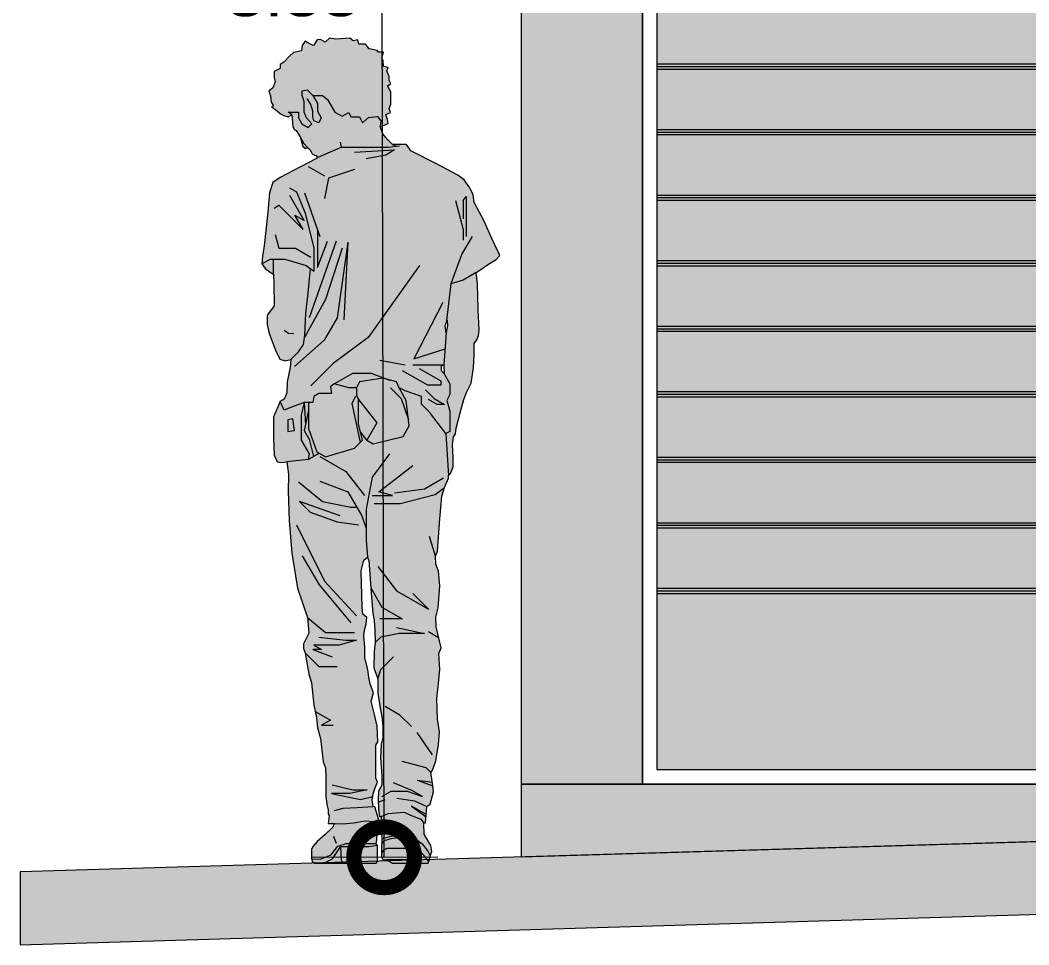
# Model space of a CAD drawing. Header units: millimetres. Extents: x 1555 to 3397, y 790 to 1592.
# Drawn here: x 1755.84 to 1757.919, y 798.241 to 800.146 of the extents above; entities that cross this region are included whole.
import ezdxf

# ---------------------------------------------------------------- set-up
doc = ezdxf.new("R2010")
doc.units = ezdxf.units.MM
doc.layers.get('0').update_dxf_attribs({"lineweight": 5})
doc.layers.get('Defpoints').update_dxf_attribs({"lineweight": 5})
for name, color, linetype, lineweight in [('____', 7, 'Continuous', 9), ('COTAS', 7, 'Continuous', 9), ('marcos de ventanas', 7, 'Continuous', 15), ('MURO ELEV', 7, 'Continuous', 20), ('PISO LM02', 250, 'Continuous', 18), ('VEREDA PISO', 251, 'Continuous', 5)]:
    doc.layers.add(name, color=color, linetype=linetype, lineweight=lineweight)
doc.layers.add('COLOR DE PUERTA', color=7, linetype='Continuous', lineweight=20, true_color=0x9d9a92)
doc.layers.add('RELLENO DE MURO CORTE', color=7, linetype='Continuous', lineweight=5, true_color=0x5b605f)
doc.styles.add('STYLE1-50EJES', font='swissel.ttf', dxfattribs={"width": 1.2, "height": 0.085})
doc.dimstyles.new('DIM-1-50ejes', dxfattribs={"dimtxt": 0.085, "dimasz": 0.25, "dimexe": 0.15, "dimexo": 0.18, "dimgap": 0.03, "dimtad": 2, "dimtih": 1, "dimtoh": 1, "dimzin": 0, "dimdsep": 46, "dimtxsty": 'STYLE1-50EJES', "dimblk1": 'DOTSMALL', "dimblk2": 'DOTSMALL', "dimsah": 1, "dimcen": 2.75, "dimclrd": 256, "dimclre": 256, "dimclrt": 256, "dimazin": 0, "dimtfac": 1, "dimtix": 1, "dimtmove": 0, "dimatfit": 3, "dimldrblk": 'DOTSMALL', "dimfxl": 1, "dimfxlon": 1, "dimtolj": 1, "dimtzin": 0, "dimlwd": -1, "dimlwe": -1, "dimarcsym": 0})

# ---------------------------------------------------------------- blocks, each defined once
blk = doc.blocks.new('_DOTSMALL')
at = {"color": 0, "linetype": 'ByBlock', "const_width": 0.5}
blk.add_lwpolyline([(-0.0625, 0, 1), (0.0625, 0, 1)], format="xyb", close=True, dxfattribs=at)
blk = doc.blocks.new('*D587')
at = {"layer": 'COTAS', "transparency": 16777216}
for p, q in [((1756.692, 801.9718), (1756.4312, 801.9712)), ((1756.5898, 798.4215), (1756.5812, 801.9715)), ((1756.7005, 798.4218), (1756.4398, 798.4212))]:
    blk.add_line(p, q, dxfattribs=at)
at = {"layer": 'Defpoints', "color": 0, "transparency": 16777216}
for p in [(1756.5812, 801.9715), (1756.872, 801.9722), (1756.8805, 798.4222)]:
    blk.add_point(p, dxfattribs=at)
at = {"layer": 'COTAS', "transparency": 16777216, "xscale": 0.25, "yscale": 0.25, "zscale": 0.25}
for p, rotation in [((1756.5812, 801.9715), 90.13810470480516), ((1756.5898, 798.4215), 270.1381047048051)]:
    blk.add_blockref('_DOTSMALL', p, dxfattribs=dict(at, rotation=rotation))
at = {"layer": 'COTAS', "transparency": 16777216, "insert": (1756.4022, 800.1961), "char_height": 0.085, "attachment_point": 5, "style": 'STYLE1-50EJES'}
blk.add_mtext('\\A1;3.55', dxfattribs=at)
blk = doc.blocks.new('jovenanaranjado')
at = {"true_color": 0x2d3339}
blk.add_hatch(color=250, dxfattribs=at).paths.add_polyline_path([(0.1496, 1.6013), (0.1568, 1.6057), (0.1532, 1.6122), (0.1532, 1.6208), (0.1482, 1.6323), (0.151, 1.6388), (0.1417, 1.641), (0.141, 1.6533), (0.1381, 1.659), (0.1417, 1.6706), (0.1309, 1.6706), (0.128, 1.6742), (0.1121, 1.6778), (0.1042, 1.6871), (0.0905, 1.6871), (0.0883, 1.6958), (0.0789, 1.6943), (0.0717, 1.6994), (0.0429, 1.6972), (0.0299, 1.6994), (0.0213, 1.6915), (0.0112, 1.6965), (0.0047, 1.6958), (-0.0032, 1.6843), (-0.009, 1.6871), (-0.0198, 1.6936), (-0.0263, 1.6843), (-0.0278, 1.6734), (-0.0443, 1.6698), (-0.0523, 1.6626), (-0.0638, 1.6504), (-0.0717, 1.6453), (-0.0717, 1.6367), (-0.084, 1.6309), (-0.084, 1.6186), (-0.0818, 1.6093), (-0.0869, 1.597), (-0.0948, 1.5905), (-0.0912, 1.5804), (-0.0905, 1.5675), (-0.0854, 1.5602), (-0.0898, 1.5581), (-0.0811, 1.5523), (-0.071, 1.5437), (-0.0638, 1.5401), (-0.0552, 1.5372), (-0.0479, 1.5415), (-0.0552, 1.5472), (-0.0341, 1.5472), (-0.0341, 1.5352), (-0.0272, 1.5232), (-0.0141, 1.5157), (-0.0061, 1.5232), (-0.0174, 1.5352), (-0.0221, 1.5472), (-0.0221, 1.5692), (-0.0261, 1.5812), (-0.0261, 1.5912), (-0.0161, 1.5932), (-0.0041, 1.5812), (0.0159, 1.5812), (0.0259, 1.5732), (0.0409, 1.5472), (0.0559, 1.5385), (0.0699, 1.5466), (0.0739, 1.5372), (0.0919, 1.5372), (0.0979, 1.5252), (0.1107, 1.536), (0.1287, 1.538), (0.1359, 1.5292), (0.1345, 1.5184), (0.1417, 1.5199), (0.151, 1.5235), (0.1496, 1.5321), (0.146, 1.5422), (0.1561, 1.5465), (0.1532, 1.5545), (0.1568, 1.5638), (0.1568, 1.579), (0.1568, 1.5891)])
at = {"true_color": 0xec9c5f}
h = blk.add_hatch(color=33, dxfattribs=at)
h.paths.add_polyline_path([(0.1345, 1.5184), (0.1359, 1.5292), (0.1287, 1.538), (0.1107, 1.536), (0.0979, 1.5252), (0.0919, 1.5372), (0.0739, 1.5372), (0.0699, 1.5466), (0.0559, 1.5385), (0.0409, 1.5472), (0.0259, 1.5732), (0.0159, 1.5812), (-0.0041, 1.5812), (-0.0161, 1.5932), (-0.0261, 1.5912), (-0.0261, 1.5812), (-0.0221, 1.5692), (-0.0221, 1.5472), (-0.0174, 1.5352), (-0.0061, 1.5232), (-0.0141, 1.5157), (-0.0272, 1.5232), (-0.0341, 1.5352), (-0.0341, 1.5472), (-0.0552, 1.5472), (-0.0479, 1.5415), (-0.0472, 1.5343), (-0.0458, 1.517), (-0.0429, 1.5119), (-0.0386, 1.5091), (-0.0306, 1.4961), (-0.0228, 1.4825), (-0.0155, 1.4744), (-0.0105, 1.4701), (-0.0076, 1.4651), (-0.0054, 1.4615), (-0.0011, 1.4586), (0.0025, 1.4579), (0.0054, 1.4535), (0.0539, 1.4752), (0.0879, 1.4752), (0.1519, 1.4752), (0.1677, 1.4768), (0.1597, 1.4802), (0.1496, 1.491), (0.1402, 1.5026)])
h.paths.add_polyline_path([(-0.0228, 1.4825), (-0.0306, 1.4961), (-0.0278, 1.4853), (-0.0249, 1.4766), (-0.0191, 1.4723), (-0.0155, 1.4744)], flags=17)
h = blk.add_hatch(color=30)
h.paths.add_polyline_path([(-0.0851, 1.2441), (-0.0923, 1.2441), (-0.1092, 1.2344), (-0.1027, 1.225), (-0.0923, 1.2178), (-0.0851, 1.2131)], flags=17)
h.paths.add_polyline_path([(0.3767, 1.261), (0.3637, 1.2884), (0.3486, 1.3223), (0.3284, 1.3612), (0.3263, 1.3771), (0.319, 1.3915), (0.3075, 1.4074), (0.2945, 1.4175), (0.2505, 1.4406), (0.1979, 1.4672), (0.1887, 1.4802), (0.1597, 1.4802), (0.1677, 1.4768), (0.1519, 1.4752), (0.0879, 1.4752), (0.0539, 1.4752), (0.0054, 1.4535), (0.0055, 1.4527), (0.0036, 1.4517), (-0.0296, 1.4344), (-0.0717, 1.4128), (-0.0865, 1.402), (-0.0934, 1.3811), (-0.0973, 1.3411), (-0.1045, 1.2718), (-0.1078, 1.2502), (-0.1092, 1.2344), (-0.0923, 1.2441), (-0.0621, 1.2441), (-0.0181, 1.2312), (-0.0091, 1.2245), (-0.0141, 1.1752), (-0.0184, 1.132), (-0.0205, 1.088), (-0.0234, 1.0685), (-0.0335, 1.0534), (-0.0494, 1.0375), (-0.0512, 1.0213), (-0.057, 0.9917), (-0.058, 0.9687), (-0.0634, 0.9557), (-0.0714, 0.951), (-0.0637, 0.9332), (-0.0481, 0.9392), (-0.0221, 0.9492), (-0.0041, 0.9492), (-0.0021, 0.9612), (0.0079, 0.9672), (0.0339, 0.9672), (0.0319, 0.9812), (0.0399, 0.9872), (0.0779, 1.0091), (0.1159, 1.0091), (0.1539, 0.9952), (0.1679, 0.9912), (0.1739, 0.9792), (0.1859, 0.9732), (0.2199, 0.9612), (0.2199, 0.9452), (0.2359, 0.9292), (0.2699, 0.8852), (0.2779, 0.8892), (0.2779, 0.9312), (0.2719, 0.9532), (0.2784, 0.9652), (0.2784, 0.9872), (0.2664, 1.008), (0.2606, 1.0144), (0.2606, 1.0245), (0.2657, 1.0267), (0.2707, 1.0923), (0.2686, 1.1067), (0.2707, 1.1125), (0.2799, 1.1932), (0.3059, 1.2009), (0.3327, 1.217), (0.34, 1.2214), (0.3601, 1.2351), (0.3738, 1.2437), (0.381, 1.2517)])
h = blk.add_hatch(color=33, dxfattribs=at)
h.paths.add_polyline_path([(-0.0141, 1.1752), (-0.0091, 1.2245), (-0.0181, 1.2312), (-0.0621, 1.2441), (-0.0851, 1.2441), (-0.0851, 1.2131), (-0.0844, 1.1925), (-0.084, 1.1478), (-0.0912, 1.1377), (-0.0984, 1.1287), (-0.0984, 1.1096), (-0.0941, 1.0912), (-0.0811, 1.0566), (-0.0725, 1.0379), (-0.0616, 1.0346), (-0.0494, 1.0375), (-0.0335, 1.0534), (-0.0234, 1.0685), (-0.0205, 1.088), (-0.0184, 1.132)])
h.paths.add_polyline_path([(0.3385, 1.0981), (0.3363, 1.1406), (0.3349, 1.1933), (0.3327, 1.217), (0.3059, 1.2009), (0.2799, 1.1932), (0.2707, 1.1125), (0.2729, 1.1183), (0.2736, 1.1075), (0.2707, 1.0923), (0.2657, 1.0267), (0.2664, 1.008), (0.2784, 0.9872), (0.2784, 0.9652), (0.2719, 0.9532), (0.2779, 0.9312), (0.2779, 0.8892), (0.2699, 0.8852), (0.2739, 0.8192), (0.2751, 0.7989), (0.2794, 0.8025), (0.2852, 0.8162), (0.2852, 0.8356), (0.2837, 0.8623), (0.2859, 0.8782), (0.2895, 0.8847), (0.2909, 0.8962), (0.2996, 0.9279), (0.3068, 0.9553), (0.3126, 0.9697), (0.3219, 0.9885), (0.327, 1.0202), (0.3284, 1.0483), (0.3284, 1.0707), (0.3335, 1.0779), (0.3371, 1.0873)])
at = {"true_color": 0x6f674d}
h = blk.add_hatch(color=37, dxfattribs=at)
h.paths.add_polyline_path([(-0.0221, 0.9492), (-0.0481, 0.9392), (-0.0637, 0.9332), (-0.0714, 0.951), (-0.0757, 0.9413), (-0.0854, 0.9196), (-0.0854, 0.8742), (-0.084, 0.8403), (-0.0775, 0.827), (-0.0685, 0.8255), (-0.058, 0.827), (-0.0141, 0.8312), (-0.0119, 0.8432), (-0.0281, 0.8712), (-0.0281, 0.9232)])
h.paths.add_polyline_path([(-0.0455, 0.9152), (-0.0421, 0.8912), (-0.0561, 0.8892), (-0.0561, 0.9132)], flags=16)
h.paths.add_polyline_path([(0.0899, 0.9552), (0.0935, 0.9506), (0.0865, 0.9627), (0.0865, 0.9805), (0.0859, 0.9792), (0.0699, 0.9792), (0.0399, 0.9872), (0.0319, 0.9812), (0.0339, 0.9672), (0.0079, 0.9672), (-0.0021, 0.9612), (-0.0041, 0.9492), (-0.0131, 0.9492), (-0.0131, 0.8952), (0.0039, 0.8472), (0.0219, 0.8368), (0.0819, 0.8552), (0.0979, 0.8712), (0.0899, 0.9052)])
h.paths.add_polyline_path([(0.1399, 0.9992), (0.1539, 0.9952), (0.1159, 1.0091), (0.0779, 1.0091), (0.0399, 0.9872), (0.0699, 0.9792), (0.0859, 0.9792), (0.0919, 0.9912)])
h.paths.add_polyline_path([(0.1739, 0.9792), (0.1679, 0.9912), (0.1399, 0.9992), (0.0919, 0.9912), (0.0865, 0.9805), (0.0865, 0.9627), (0.0935, 0.9506), (0.1279, 0.9072), (0.1071, 0.8712), (0.1199, 0.8638), (0.1819, 0.8792), (0.1946, 0.9012), (0.1879, 0.9532)])
h.paths.add_polyline_path([(0.0899, 0.9552), (0.0899, 0.9052), (0.0939, 0.8882), (0.1071, 0.8712), (0.1279, 0.9072)], flags=17)
h.paths.add_polyline_path([(-0.0131, 0.9332), (-0.0221, 0.8912), (-0.0117, 0.8732), (-0.0027, 0.8378), (0.0088, 0.8444), (0.0039, 0.8472), (-0.0131, 0.8952)])
h.paths.add_polyline_path([(-0.0221, 0.9492), (-0.0281, 0.9232), (-0.0281, 0.8712), (-0.0119, 0.8432), (-0.0141, 0.8312), (-0.0027, 0.8378), (-0.0117, 0.8732), (-0.0221, 0.8912), (-0.0195, 0.9032)])
h.paths.add_polyline_path([(-0.0131, 0.9492), (-0.0221, 0.9492), (-0.0195, 0.9032), (-0.0131, 0.9332)], flags=17)
h.paths.add_polyline_path([(-0.0455, 0.9152), (-0.0561, 0.9132), (-0.0561, 0.8892), (-0.0421, 0.8912)], flags=16)
at = {"true_color": 0x032049}
h = blk.add_hatch(color=158, dxfattribs=at)
h.paths.add_polyline_path([(0.2423, 0.1666), (0.2109, 0.1712), (0.2433, 0.1593)], flags=17)
h.paths.add_polyline_path([(0.2293, 0.0999), (0.1988, 0.1174), (0.229, 0.0952)], flags=17)
h.paths.add_polyline_path([(0.1283, 0.2823), (0.1229, 0.3064), (0.1161, 0.3335), (0.1211, 0.3508), (0.1136, 0.3695), (0.1114, 0.3825), (0.1092, 0.3987), (0.1031, 0.4229), (0.1031, 0.4452), (0.1011, 0.468), (0.1024, 0.4798), (0.1056, 0.4924), (0.1071, 0.5058), (0.0991, 0.513), (0.0973, 0.5271), (0.0955, 0.602), (0.1009, 0.6244), (0.1081, 0.6305), (0.1114, 0.6237), (0.1164, 0.5472), (0.1193, 0.5148), (0.1222, 0.5), (0.1237, 0.4798), (0.1244, 0.4542), (0.1222, 0.4362), (0.1215, 0.4023), (0.1294, 0.3796), (0.1294, 0.35), (0.1345, 0.3194), (0.1381, 0.3021), (0.1399, 0.2823), (0.1399, 0.2588), (0.1363, 0.2448), (0.1352, 0.217), (0.1381, 0.1799), (0.1377, 0.1604), (0.131, 0.1484), (0.1301, 0.1319), (0.1312, 0.1103), (0.133, 0.0959), (0.1365, 0.0959), (0.151, 0.1024), (0.1842, 0.1053), (0.1972, 0.0988), (0.2181, 0.0908), (0.2246, 0.0822), (0.2282, 0.0829), (0.229, 0.0952), (0.1988, 0.1174), (0.2293, 0.0999), (0.2304, 0.1168), (0.2376, 0.1218), (0.2441, 0.1471), (0.2433, 0.1593), (0.2109, 0.1712), (0.2423, 0.1666), (0.2412, 0.1738), (0.239, 0.1867), (0.2419, 0.1903), (0.2441, 0.1968), (0.2491, 0.2105), (0.2549, 0.2444), (0.257, 0.2704), (0.2527, 0.2963), (0.2513, 0.3389), (0.2549, 0.3699), (0.2578, 0.3987), (0.2556, 0.4319), (0.2599, 0.4434), (0.2498, 0.4867), (0.2491, 0.5069), (0.2542, 0.5256), (0.2578, 0.571), (0.2549, 0.6013), (0.2491, 0.6157), (0.2484, 0.6323), (0.2527, 0.6424), (0.2578, 0.7095), (0.2614, 0.7563), (0.2671, 0.7736), (0.2751, 0.7931), (0.2751, 0.7989), (0.2739, 0.8192), (0.2699, 0.8852), (0.2359, 0.9292), (0.2199, 0.9452), (0.2199, 0.9612), (0.1859, 0.9732), (0.1739, 0.9792), (0.1879, 0.9532), (0.1946, 0.9012), (0.1819, 0.8792), (0.1199, 0.8638), (0.1071, 0.8712), (0.0939, 0.8882), (0.0979, 0.8712), (0.0819, 0.8552), (0.0219, 0.8368), (0.0088, 0.8444), (-0.0141, 0.8312), (-0.058, 0.827), (-0.0541, 0.8003), (-0.0548, 0.7664), (-0.0534, 0.7059), (-0.0479, 0.6384), (-0.0357, 0.5663), (-0.0155, 0.5058), (-0.0123, 0.4737), (-0.0238, 0.4521), (-0.0234, 0.4423), (-0.0198, 0.4333), (-0.0187, 0.4243), (-0.0126, 0.3897), (-0.0072, 0.3717), (-0.0022, 0.3252), (0.0036, 0.3003), (0.0054, 0.279), (0.0115, 0.2567), (0.0169, 0.2087), (0.022, 0.1965), (0.0227, 0.1766), (0.0227, 0.1377), (0.0245, 0.1208), (0.0272, 0.1098), (0.0272, 0.1018), (0.0297, 0.0978), (0.0272, 0.0817), (0.0404, 0.0818), (0.0573, 0.0808), (0.0797, 0.0829), (0.1035, 0.0872), (0.1294, 0.0851), (0.1312, 0.0912), (0.1233, 0.1157), (0.1204, 0.1164), (0.1179, 0.1301), (0.1211, 0.1446), (0.1251, 0.1575), (0.1291, 0.1669), (0.1258, 0.1752), (0.1258, 0.195), (0.1258, 0.243), (0.1294, 0.2498)])
at = {"true_color": 0x6f674d}
h = blk.add_hatch(color=37, dxfattribs=at)
h.paths.add_polyline_path([(0.1287, 0.036), (0.1114, 0.0339), (0.0638, 0.0339), (0.053, 0.0339), (0.0544, 0.0065), (0.0573, 0), (0.1262, 0), (0.1287, 0.0036)], flags=17)
h.paths.add_polyline_path([(0.1283, 0.0634), (0.1276, 0.0826), (0.1294, 0.0851), (0.1035, 0.0872), (0.0797, 0.0829), (0.0573, 0.0808), (0.0404, 0.0818), (0.0364, 0.0735), (0.0209, 0.0591), (0.0047, 0.0443), (-0.0043, 0.0342), (-0.0072, 0.0283), (-0.0072, 0.0188), (-0.0072, 0.0103), (-0.0065, 0.0068), (-0.0054, 0.0036), (0, 0), (0.0184, 0), (0.0364, 0.0087), (0.053, 0.0339), (0.0638, 0.0339), (0.1114, 0.0339), (0.1287, 0.036), (0.1262, 0.0397), (0.1276, 0.0487)])
h.paths.add_polyline_path([(0.053, 0.0339), (0.0364, 0.0087), (0.0184, 0), (0.0573, 0), (0.0544, 0.0065)], flags=17)
h.paths.add_polyline_path([(0.1893, 0.0303), (0.1727, 0.0303), (0.1482, 0.0303), (0.141, 0.0252), (0.1373, 0.0209), (0.1373, 0.0144), (0.1402, 0.0065), (0.1474, 0.0072), (0.1849, 0.0072), (0.208, 0.0079), (0.2015, 0.0195)])
h.paths.add_polyline_path([(0.1968, 0.0498), (0.1778, 0.0533), (0.1573, 0.0508), (0.1433, 0.0468), (0.1377, 0.0389), (0.1373, 0.0274), (0.1373, 0.0209), (0.141, 0.0252), (0.1482, 0.0303), (0.1727, 0.0303), (0.1893, 0.0303), (0.2015, 0.0195), (0.208, 0.0079), (0.2094, 0.0231), (0.2113, 0.0328), (0.2127, 0.0373), (0.2098, 0.0423)])
h.paths.add_polyline_path([(0.2246, 0.0822), (0.2181, 0.0908), (0.1972, 0.0988), (0.1842, 0.1053), (0.151, 0.1024), (0.1365, 0.0959), (0.1366, 0.0945), (0.1366, 0.0844), (0.1366, 0.0699), (0.1381, 0.0505), (0.1547, 0.0548), (0.1727, 0.0577), (0.1921, 0.0562), (0.2094, 0.049), (0.221, 0.0397), (0.2325, 0.0245), (0.2376, 0.0151), (0.241, 0.0238), (0.239, 0.036), (0.2347, 0.0433), (0.2253, 0.0598)])
h.paths.add_polyline_path([(0.2239, 0.0173), (0.2159, 0.026), (0.212, 0.0351), (0.2113, 0.0328), (0.2094, 0.0231), (0.208, 0.0079), (0.1849, 0.0072), (0.1474, 0.0072), (0.1597, 0), (0.2332, 0), (0.2347, 0.0036)])
h.paths.add_polyline_path([(0.221, 0.0397), (0.2094, 0.049), (0.1921, 0.0562), (0.1727, 0.0577), (0.1547, 0.0548), (0.1381, 0.0505), (0.1377, 0.0389), (0.1433, 0.0468), (0.1573, 0.0508), (0.1778, 0.0533), (0.1968, 0.0498), (0.2098, 0.0423), (0.2127, 0.0373), (0.212, 0.0351), (0.2159, 0.026), (0.2239, 0.0173), (0.2347, 0.0036), (0.2361, 0.0072), (0.2376, 0.0151), (0.2325, 0.0245)])
at = {"layer": '____', "color": 7, "linetype": 'Continuous'}
for p, q in [((-0.0263, 1.6843), (-0.0278, 1.6734)), ((-0.0198, 1.6936), (-0.0263, 1.6843)), ((-0.009, 1.6871), (-0.0198, 1.6936)), ((-0.0032, 1.6843), (-0.009, 1.6871)), ((0.0047, 1.6958), (-0.0032, 1.6843)), ((0.0112, 1.6965), (0.0047, 1.6958)), ((0.0213, 1.6915), (0.0112, 1.6965)), ((0.0299, 1.6994), (0.0213, 1.6915)), ((0.0429, 1.6972), (0.0299, 1.6994)), ((0.0717, 1.6994), (0.0429, 1.6972)), ((0.0789, 1.6943), (0.0717, 1.6994)), ((0.0883, 1.6958), (0.0789, 1.6943)), ((0.0905, 1.6871), (0.0883, 1.6958)), ((0.1042, 1.6871), (0.0905, 1.6871)), ((0.1121, 1.6778), (0.1042, 1.6871)), ((-0.0443, 1.6698), (-0.0523, 1.6626)), ((-0.0278, 1.6734), (-0.0443, 1.6698)), ((0.128, 1.6742), (0.1121, 1.6778)), ((0.1309, 1.6706), (0.128, 1.6742)), ((0.1417, 1.6706), (0.1309, 1.6706)), ((0.1381, 1.659), (0.1417, 1.6706)), ((-0.0638, 1.6504), (-0.0717, 1.6453)), ((-0.0717, 1.6453), (-0.0717, 1.6367)), ((-0.0523, 1.6626), (-0.0638, 1.6504)), ((0.141, 1.6533), (0.1381, 1.659)), ((0.1417, 1.641), (0.141, 1.6533)), ((-0.0717, 1.6367), (-0.084, 1.6309)), ((-0.084, 1.6309), (-0.084, 1.6186)), ((0.151, 1.6388), (0.1417, 1.641)), ((0.1482, 1.6323), (0.151, 1.6388)), ((0.1532, 1.6208), (0.1482, 1.6323)), ((-0.0818, 1.6093), (-0.0869, 1.597)), ((-0.084, 1.6186), (-0.0818, 1.6093)), ((0.1496, 1.6013), (0.1568, 1.6057)), ((0.1568, 1.5891), (0.1496, 1.6013)), ((0.1532, 1.6122), (0.1532, 1.6208)), ((0.1568, 1.6057), (0.1532, 1.6122)), ((-0.0869, 1.597), (-0.0948, 1.5905)), ((-0.0948, 1.5905), (-0.0912, 1.5804)), ((-0.0912, 1.5804), (-0.0905, 1.5675)), ((-0.0261, 1.5912), (-0.0161, 1.5932)), ((-0.0261, 1.5812), (-0.0261, 1.5912)), ((-0.0221, 1.5692), (-0.0261, 1.5812)), ((-0.0161, 1.5932), (-0.0041, 1.5812)), ((-0.0041, 1.5812), (0.0051, 1.5652)), ((-0.0041, 1.5812), (0.0159, 1.5812)), ((0.0159, 1.5812), (0.0259, 1.5732)), ((0.1568, 1.579), (0.1568, 1.5891)), ((-0.0905, 1.5675), (-0.0854, 1.5602)), ((-0.0854, 1.5602), (-0.0898, 1.5581)), ((-0.0221, 1.5472), (-0.0221, 1.5692)), ((-0.0081, 1.5632), (-0.0161, 1.5752)), ((-0.0041, 1.5492), (-0.0081, 1.5632)), ((0.0051, 1.5652), (0.0051, 1.5492)), ((0.0259, 1.5732), (0.0409, 1.5472)), ((0.1532, 1.5545), (0.1568, 1.5638)), ((0.1568, 1.5638), (0.1568, 1.579)), ((-0.0898, 1.5581), (-0.0811, 1.5523)), ((-0.0811, 1.5523), (-0.071, 1.5437)), ((-0.071, 1.5437), (-0.0638, 1.5401)), ((-0.0638, 1.5401), (-0.0552, 1.5372)), ((-0.0479, 1.5415), (-0.0552, 1.5472)), ((-0.0552, 1.5472), (-0.0341, 1.5472)), ((-0.0552, 1.5372), (-0.0479, 1.5415)), ((-0.0479, 1.5415), (-0.0472, 1.5343)), ((-0.0341, 1.5472), (-0.0341, 1.5352)), ((-0.0174, 1.5352), (-0.0221, 1.5472)), ((-0.0041, 1.5372), (-0.0041, 1.5492)), ((0.0051, 1.5492), (0.0132, 1.5352)), ((0.0409, 1.5472), (0.0559, 1.5385)), ((0.0559, 1.5385), (0.0699, 1.5466)), ((0.0699, 1.5466), (0.0739, 1.5372)), ((0.146, 1.5422), (0.1561, 1.5465)), ((0.1496, 1.5321), (0.146, 1.5422)), ((0.1561, 1.5465), (0.1532, 1.5545)), ((-0.0472, 1.5343), (-0.0458, 1.517)), ((-0.0341, 1.5352), (-0.0272, 1.5232)), ((-0.0272, 1.5232), (-0.0141, 1.5157)), ((-0.0061, 1.5232), (-0.0174, 1.5352)), ((-0.0141, 1.5157), (-0.0061, 1.5232)), ((-0.0021, 1.5292), (-0.0041, 1.5372)), ((0.0079, 1.5252), (-0.0021, 1.5292)), ((0.0132, 1.5352), (0.0079, 1.5252)), ((0.0739, 1.5372), (0.0919, 1.5372)), ((0.0919, 1.5372), (0.0979, 1.5252)), ((0.0979, 1.5252), (0.1107, 1.536)), ((0.1107, 1.536), (0.1287, 1.538)), ((0.1287, 1.538), (0.1359, 1.5292)), ((0.1359, 1.5292), (0.1345, 1.5184)), ((0.1345, 1.5184), (0.1417, 1.5199)), ((0.1402, 1.5026), (0.1345, 1.5184)), ((0.1417, 1.5199), (0.151, 1.5235)), ((0.151, 1.5235), (0.1496, 1.5321)), ((-0.0458, 1.517), (-0.0429, 1.5119)), ((-0.0429, 1.5119), (-0.0386, 1.5091)), ((-0.0386, 1.5091), (-0.0306, 1.4961)), ((0.1496, 1.491), (0.1402, 1.5026)), ((-0.0306, 1.4961), (-0.0278, 1.4853)), ((-0.0306, 1.4961), (-0.0228, 1.4825)), ((-0.0278, 1.4853), (-0.0249, 1.4766)), ((-0.0249, 1.4766), (-0.0191, 1.4723)), ((-0.0228, 1.4825), (-0.0155, 1.4744)), ((0.0519, 1.4852), (0.0539, 1.4752)), ((0.1597, 1.4802), (0.1496, 1.491)), ((0.1519, 1.4752), (0.1742, 1.4775)), ((0.1887, 1.4802), (0.1597, 1.4802)), ((0.1597, 1.4802), (0.1677, 1.4768)), ((0.1979, 1.4672), (0.1887, 1.4802)), ((-0.0191, 1.4723), (-0.0155, 1.4744)), ((-0.0155, 1.4744), (-0.0105, 1.4701)), ((-0.0105, 1.4701), (-0.0076, 1.4651)), ((-0.0076, 1.4651), (-0.0054, 1.4615)), ((-0.0054, 1.4615), (-0.0011, 1.4586)), ((-0.0011, 1.4586), (0.0025, 1.4579)), ((0.0025, 1.4579), (0.0054, 1.4535)), ((0.0054, 1.4535), (0.0539, 1.4752)), ((0.0539, 1.4752), (0.0879, 1.4752)), ((0.0819, 1.4644), (0.1639, 1.4692)), ((0.0879, 1.4752), (0.1519, 1.4752)), ((0.1459, 1.4588), (0.1059, 1.4512)), ((0.1639, 1.4692), (0.1459, 1.4588)), ((0.2505, 1.4406), (0.1979, 1.4672)), ((0.0036, 1.4517), (-0.0296, 1.4344)), ((-0.0141, 1.4352), (0.0199, 1.4156)), ((0.0055, 1.4527), (0.0036, 1.4517)), ((0.0054, 1.4535), (0.0055, 1.4527)), ((0.2945, 1.4175), (0.2505, 1.4406)), ((-0.0296, 1.4344), (-0.0717, 1.4128)), ((0.0819, 1.4292), (0.0279, 1.4112)), ((0.3075, 1.4074), (0.2945, 1.4175)), ((-0.0865, 1.402), (-0.0934, 1.3811)), ((-0.0717, 1.4128), (-0.0865, 1.402)), ((0.0279, 1.4112), (0.0199, 1.3692)), ((0.319, 1.3915), (0.3075, 1.4074)), ((-0.0934, 1.3811), (-0.0973, 1.3411)), ((-0.0521, 1.3912), (-0.0381, 1.3831)), ((-0.0221, 1.324), (-0.0516, 1.3752)), ((-0.0381, 1.3831), (-0.0201, 1.3392)), ((-0.0213, 1.3812), (0.0099, 1.2912)), ((0.3059, 1.3652), (0.3119, 1.3732)), ((0.3119, 1.3732), (0.3119, 1.3452)), ((0.3263, 1.3771), (0.319, 1.3915)), ((0.3284, 1.3612), (0.3263, 1.3771)), ((-0.0841, 1.3492), (-0.0741, 1.3552)), ((-0.0741, 1.3552), (-0.0241, 1.3052)), ((0.2899, 1.3652), (0.3059, 1.3052)), ((0.3059, 1.3652), (0.3059, 1.3272)), ((0.3486, 1.3223), (0.3284, 1.3612)), ((-0.0973, 1.3411), (-0.1045, 1.2718)), ((-0.0241, 1.3052), (-0.0414, 1.3352)), ((-0.0414, 1.3352), (-0.0221, 1.324)), ((-0.0201, 1.3392), (-0.0021, 1.2672)), ((0.3119, 1.3452), (0.3119, 1.2912)), ((0.3637, 1.2884), (0.3486, 1.3223)), ((-0.0821, 1.2952), (-0.0741, 1.2672)), ((0.0051, 1.3052), (0.0051, 1.2272)), ((0.3239, 1.2912), (0.3031, 1.2552)), ((0.3059, 1.3052), (0.3059, 1.2832)), ((-0.1045, 1.2718), (-0.1078, 1.2502)), ((0.0439, 1.2812), (-0.0121, 1.1232)), ((0.0051, 1.2272), (0.0259, 1.2812)), ((0.0679, 1.2792), (0.0459, 1.1232)), ((0.0679, 1.2792), (0.0599, 1.1192)), ((0.3767, 1.261), (0.3637, 1.2884)), ((-0.1078, 1.2502), (-0.1092, 1.2344)), ((-0.0741, 1.2672), (-0.0401, 1.2672)), ((-0.0401, 1.2672), (-0.0081, 1.2487)), ((-0.0021, 1.2672), (-0.0021, 1.2192)), ((0.0559, 1.2672), (0.0219, 1.1612)), ((0.3031, 1.2552), (0.2799, 1.1932)), ((0.3738, 1.2437), (0.381, 1.2517)), ((0.381, 1.2517), (0.3767, 1.261)), ((-0.1092, 1.2344), (-0.0923, 1.2441)), ((-0.1092, 1.2344), (-0.1027, 1.225)), ((-0.0923, 1.2441), (-0.0621, 1.2441)), ((-0.0851, 1.2131), (-0.0851, 1.2441)), ((-0.0621, 1.2441), (-0.0181, 1.2312)), ((-0.0181, 1.2312), (-0.0021, 1.2192)), ((0.2159, 1.2312), (0.1099, 1.0832)), ((0.34, 1.2214), (0.3601, 1.2351)), ((0.3601, 1.2351), (0.3738, 1.2437)), ((-0.1027, 1.225), (-0.0923, 1.2178)), ((-0.0923, 1.2178), (-0.0851, 1.2131)), ((-0.0851, 1.2131), (-0.0844, 1.1925)), ((-0.0141, 1.1752), (-0.0091, 1.2245)), ((0.3327, 1.217), (0.3059, 1.2009)), ((0.3327, 1.217), (0.34, 1.2214)), ((0.3349, 1.1933), (0.3327, 1.217)), ((-0.0844, 1.1925), (-0.084, 1.1478)), ((0.2799, 1.1932), (0.2707, 1.1125)), ((0.3059, 1.2009), (0.2799, 1.1932)), ((0.3363, 1.1406), (0.3349, 1.1933)), ((-0.0184, 1.132), (-0.0141, 1.1752)), ((-0.084, 1.1478), (-0.0912, 1.1377)), ((0.0219, 1.1612), (-0.0213, 1.0832)), ((0.2639, 1.1552), (0.2039, 1.0392)), ((-0.0912, 1.1377), (-0.0984, 1.1287)), ((-0.0984, 1.1287), (-0.0984, 1.1096)), ((-0.0205, 1.088), (-0.0184, 1.132)), ((0.0459, 1.1232), (0.0193, 1.0772)), ((0.3385, 1.0981), (0.3363, 1.1406)), ((-0.0984, 1.1096), (-0.0941, 1.0912)), ((0.2686, 1.1067), (0.2729, 1.1183)), ((0.2707, 1.0923), (0.2686, 1.1067)), ((0.2736, 1.1075), (0.2707, 1.0923)), ((0.2729, 1.1183), (0.2736, 1.1075)), ((0.2736, 1.1075), (0.2736, 1.1075)), ((-0.0941, 1.0912), (-0.0811, 1.0566)), ((-0.0631, 1.0981), (-0.0544, 1.0916)), ((-0.0544, 1.0916), (-0.0436, 1.0909)), ((-0.0234, 1.0685), (-0.0205, 1.088)), ((0.1099, 1.0832), (0.0379, 1.0292)), ((0.2707, 1.0923), (0.2657, 1.0267)), ((0.3335, 1.0779), (0.3371, 1.0873)), ((0.3371, 1.0873), (0.3385, 1.0981)), ((0.0193, 1.0772), (-0.0421, 1.0232)), ((-0.0335, 1.0534), (-0.0234, 1.0685)), ((0.3284, 1.0707), (0.3335, 1.0779)), ((0.3284, 1.0483), (0.3284, 1.0707)), ((-0.0811, 1.0566), (-0.0725, 1.0379)), ((-0.0494, 1.0375), (-0.0335, 1.0534)), ((0.2039, 1.0392), (0.2682, 1.0595)), ((0.327, 1.0202), (0.3284, 1.0483)), ((-0.0725, 1.0379), (-0.0616, 1.0346)), ((-0.0616, 1.0346), (-0.0494, 1.0375)), ((-0.0512, 1.0213), (-0.057, 0.9917)), ((-0.0494, 1.0375), (-0.0512, 1.0213)), ((0.0379, 1.0292), (-0.0081, 0.9832)), ((0.1859, 1.0256), (0.1339, 1.0352)), ((0.2632, 1.0256), (0.2019, 1.0256)), ((0.2606, 1.0245), (0.2657, 1.0267)), ((0.2606, 1.0144), (0.2606, 1.0245)), ((0.2606, 1.0245), (0.2606, 1.0245)), ((0.2657, 1.0267), (0.2664, 1.008)), ((0.3219, 0.9885), (0.327, 1.0202)), ((0.0399, 0.9872), (0.0779, 1.0091)), ((0.0779, 1.0091), (0.1159, 1.0091)), ((0.1399, 0.9992), (0.0919, 0.9912)), ((0.1159, 1.0091), (0.1539, 0.9952)), ((0.1679, 0.9912), (0.1399, 0.9992)), ((0.1799, 1.0152), (0.2319, 0.9852)), ((0.2599, 0.9932), (0.2159, 1.0186)), ((0.2664, 1.008), (0.2606, 1.0144)), ((0.2664, 1.008), (0.2784, 0.9872)), ((-0.057, 0.9917), (-0.058, 0.9687)), ((0.0399, 0.9872), (0.0319, 0.9812)), ((0.0319, 0.9812), (0.0339, 0.9672)), ((0.0699, 0.9792), (0.0399, 0.9872)), ((0.0859, 0.9792), (0.0699, 0.9792)), ((0.0919, 0.9912), (0.0859, 0.9792)), ((0.0865, 0.9627), (0.0865, 0.9805)), ((0.1559, 0.9792), (0.1779, 0.9572)), ((0.1739, 0.9792), (0.1679, 0.9912)), ((0.1859, 0.9732), (0.1739, 0.9792)), ((0.1879, 0.9532), (0.1739, 0.9792)), ((0.2319, 0.9852), (0.2599, 0.9852)), ((0.2599, 0.9852), (0.2599, 0.9932)), ((0.2784, 0.9872), (0.2784, 0.9652)), ((0.3126, 0.9697), (0.3219, 0.9885)), ((-0.058, 0.9687), (-0.0634, 0.9557)), ((-0.0021, 0.9612), (-0.0041, 0.9492)), ((0.0079, 0.9672), (-0.0021, 0.9612)), ((0.0339, 0.9672), (0.0079, 0.9672)), ((0.0839, 0.9612), (0.0758, 0.9472)), ((0.0935, 0.9506), (0.0865, 0.9627)), ((0.1779, 0.9572), (0.1931, 0.9132)), ((0.2199, 0.9612), (0.1859, 0.9732)), ((0.2199, 0.9452), (0.2199, 0.9612)), ((0.2279, 0.9752), (0.2459, 0.9572)), ((0.2459, 0.9572), (0.2671, 0.9449)), ((0.2784, 0.9652), (0.2719, 0.9532)), ((0.3068, 0.9553), (0.3126, 0.9697)), ((-0.0757, 0.9413), (-0.0854, 0.9196)), ((-0.0714, 0.951), (-0.0757, 0.9413)), ((-0.0634, 0.9557), (-0.0714, 0.951)), ((-0.0637, 0.9332), (-0.0714, 0.951)), ((-0.0481, 0.9392), (-0.0637, 0.9332)), ((-0.0221, 0.9492), (-0.0481, 0.9392)), ((-0.0221, 0.9492), (-0.0281, 0.9232)), ((-0.0041, 0.9492), (-0.0221, 0.9492)), ((-0.0221, 0.9492), (-0.0195, 0.9032)), ((-0.0131, 0.9492), (-0.0131, 0.8952)), ((0.0758, 0.9472), (0.0899, 0.8832)), ((0.0899, 0.9052), (0.0899, 0.9552)), ((0.0899, 0.9552), (0.1279, 0.9072)), ((0.1946, 0.9012), (0.1879, 0.9532)), ((0.2359, 0.9292), (0.2199, 0.9452)), ((0.2519, 0.9449), (0.2341, 0.9552)), ((0.2671, 0.9449), (0.2519, 0.9449)), ((0.2719, 0.9532), (0.2779, 0.9312)), ((0.2996, 0.9279), (0.3068, 0.9553)), ((-0.0854, 0.9196), (-0.0854, 0.8742)), ((-0.0455, 0.9152), (-0.0561, 0.9132)), ((-0.0421, 0.8912), (-0.0455, 0.9152)), ((-0.0281, 0.9232), (-0.0281, 0.8712)), ((-0.0131, 0.9332), (-0.0221, 0.8912)), ((0.2699, 0.8852), (0.2359, 0.9292)), ((0.2779, 0.9312), (0.2779, 0.8892)), ((0.2909, 0.8962), (0.2996, 0.9279)), ((-0.0561, 0.9132), (-0.0561, 0.8892)), ((-0.0131, 0.8952), (0.0039, 0.8472)), ((0.0979, 0.8712), (0.0899, 0.9052)), ((0.1279, 0.9072), (0.1071, 0.8712)), ((0.1819, 0.8792), (0.1946, 0.9012)), ((0.2895, 0.8847), (0.2909, 0.8962)), ((-0.0854, 0.8742), (-0.084, 0.8403)), ((-0.0561, 0.8892), (-0.0421, 0.8912)), ((-0.0221, 0.8912), (-0.0117, 0.8732)), ((-0.0117, 0.8732), (-0.0027, 0.8378)), ((0.0899, 0.8832), (0.0935, 0.8668)), ((0.1071, 0.8712), (0.0939, 0.8882)), ((0.1199, 0.8638), (0.1819, 0.8792)), ((0.2779, 0.8892), (0.2699, 0.8852)), ((0.2699, 0.8852), (0.2739, 0.8192)), ((0.2837, 0.8623), (0.2859, 0.8782)), ((0.2859, 0.8782), (0.2895, 0.8847)), ((-0.0281, 0.8712), (-0.0119, 0.8432)), ((0.0219, 0.8368), (0.0819, 0.8552)), ((0.0819, 0.8552), (0.0979, 0.8712)), ((0.1071, 0.8712), (0.1199, 0.8638)), ((0.2852, 0.8356), (0.2837, 0.8623)), ((-0.084, 0.8403), (-0.0775, 0.827)), ((-0.0141, 0.8312), (0.0088, 0.8444)), ((-0.0119, 0.8432), (-0.0141, 0.8312)), ((0.0039, 0.8472), (0.0219, 0.8368)), ((0.0099, 0.8378), (0.0639, 0.8066)), ((0.1539, 0.8432), (0.1179, 0.7952)), ((0.2852, 0.8162), (0.2852, 0.8356)), ((-0.0775, 0.827), (-0.0685, 0.8255)), ((-0.0685, 0.8255), (-0.058, 0.827)), ((-0.0141, 0.8312), (-0.058, 0.827)), ((-0.058, 0.827), (-0.0541, 0.8003)), ((0.1319, 0.7652), (0.2019, 0.8192)), ((0.2739, 0.8192), (0.2751, 0.7989)), ((0.2794, 0.8025), (0.2852, 0.8162)), ((-0.0541, 0.8003), (-0.0548, 0.7664)), ((0.0639, 0.8066), (0.1019, 0.7572)), ((0.1179, 0.7952), (0.1059, 0.7292)), ((0.2259, 0.7712), (0.2651, 0.7938)), ((0.2671, 0.7736), (0.2751, 0.7931)), ((0.2751, 0.7989), (0.2794, 0.8025)), ((0.2751, 0.7931), (0.2751, 0.7989)), ((-0.0341, 0.7852), (0.0159, 0.7452)), ((0.0099, 0.7872), (0.0679, 0.7652)), ((0.1639, 0.7632), (0.2259, 0.7712)), ((0.2479, 0.7592), (0.2671, 0.7736)), ((0.2614, 0.7563), (0.2671, 0.7736)), ((-0.0548, 0.7664), (-0.0534, 0.7059)), ((0.0679, 0.7652), (0.0968, 0.7152)), ((0.1179, 0.7572), (0.1599, 0.7572)), ((0.1599, 0.7572), (0.1319, 0.7652)), ((0.1759, 0.7412), (0.2479, 0.7592)), ((0.2578, 0.7095), (0.2614, 0.7563)), ((0.0519, 0.7152), (-0.0321, 0.7452)), ((-0.0321, 0.7452), (-0.0101, 0.7232)), ((0.0159, 0.7452), (0.0739, 0.7332)), ((0.0739, 0.7332), (0.0859, 0.7332)), ((0.1059, 0.7292), (0.1059, 0.6652)), ((0.1219, 0.7412), (0.1759, 0.7412)), ((-0.0101, 0.7232), (0.0459, 0.7032)), ((0.0968, 0.7152), (0.1059, 0.6892)), ((0.2527, 0.6424), (0.2578, 0.7095)), ((-0.0534, 0.7059), (-0.0479, 0.6384)), ((-0.0381, 0.6972), (0.0199, 0.5812)), ((0.0459, 0.7032), (0.0899, 0.6972)), ((0.2484, 0.6323), (0.2359, 0.6732)), ((0.1059, 0.6652), (0.1081, 0.6305)), ((-0.0479, 0.6384), (-0.0357, 0.5663)), ((-0.0261, 0.6332), (0.0085, 0.5732)), ((0.0955, 0.602), (0.1009, 0.6244)), ((0.1009, 0.6244), (0.1081, 0.6305)), ((0.1081, 0.6305), (0.1114, 0.6237)), ((0.2484, 0.6323), (0.2527, 0.6424)), ((0.2491, 0.6157), (0.2484, 0.6323)), ((0.1114, 0.6237), (0.1164, 0.5472)), ((0.1299, 0.6112), (0.1679, 0.5612)), ((0.2549, 0.6013), (0.2491, 0.6157)), ((0.0973, 0.5271), (0.0955, 0.602)), ((0.2578, 0.571), (0.2549, 0.6013)), ((-0.0357, 0.5663), (-0.0155, 0.5058)), ((0.0085, 0.5732), (0.0739, 0.4952)), ((0.0199, 0.5812), (0.0859, 0.5092)), ((0.1151, 0.5672), (0.1382, 0.5272)), ((0.2542, 0.5256), (0.2578, 0.571)), ((0.1164, 0.5472), (0.1193, 0.5148)), ((0.1679, 0.5612), (0.2339, 0.5231)), ((0.2339, 0.5231), (0.2018, 0.5552)), ((0.0991, 0.513), (0.0973, 0.5271)), ((0.1382, 0.5272), (0.1798, 0.5032)), ((0.2491, 0.5069), (0.2542, 0.5256)), ((-0.0155, 0.5058), (-0.0123, 0.4737)), ((-0.0155, 0.5058), (0.0219, 0.4752)), ((0.1071, 0.5058), (0.0991, 0.513)), ((0.1056, 0.4924), (0.1071, 0.5058)), ((0.1193, 0.5148), (0.1222, 0.5)), ((0.1222, 0.5), (0.1237, 0.4798)), ((0.1798, 0.5032), (0.1339, 0.5032)), ((0.2498, 0.4867), (0.2491, 0.5069)), ((0.1011, 0.468), (0.1024, 0.4798)), ((0.1024, 0.4798), (0.1056, 0.4924)), ((0.1237, 0.4798), (0.1244, 0.4542)), ((0.1679, 0.4852), (0.2259, 0.4732)), ((0.2599, 0.4434), (0.2498, 0.4867)), ((-0.0123, 0.4737), (-0.0238, 0.4521)), ((0.0079, 0.4652), (0.0639, 0.4592)), ((0.0219, 0.4752), (0.0819, 0.4752)), ((0.0859, 0.4592), (0.0499, 0.4492)), ((0.0639, 0.4592), (0.0859, 0.4592)), ((0.1031, 0.4452), (0.1011, 0.468)), ((0.1359, 0.4652), (0.1244, 0.4542)), ((0.1739, 0.4732), (0.1359, 0.4652)), ((0.2259, 0.4732), (0.1739, 0.4732)), ((0.2339, 0.4772), (0.2549, 0.465)), ((-0.0238, 0.4521), (-0.0234, 0.4423)), ((-0.0234, 0.4423), (-0.0198, 0.4333)), ((0.0139, 0.44), (-0.0041, 0.44)), ((-0.0041, 0.44), (0.0359, 0.4252)), ((0.0499, 0.4492), (-0.0021, 0.4492)), ((-0.0021, 0.4492), (0.0139, 0.44)), ((0.1031, 0.4229), (0.1031, 0.4452)), ((0.1244, 0.4542), (0.1222, 0.4362)), ((0.2556, 0.4319), (0.2599, 0.4434)), ((-0.0198, 0.4333), (-0.0187, 0.4243)), ((-0.0198, 0.4333), (0.0083, 0.4052)), ((-0.0187, 0.4243), (-0.0126, 0.3897)), ((0.1092, 0.3987), (0.1031, 0.4229)), ((0.1222, 0.4362), (0.1215, 0.4023)), ((0.1357, 0.3987), (0.1622, 0.4252)), ((0.2578, 0.3987), (0.2556, 0.4319)), ((0.0083, 0.4052), (0.0459, 0.4052)), ((0.1114, 0.3825), (0.1092, 0.3987)), ((0.1215, 0.4023), (0.1294, 0.3796)), ((0.1294, 0.3796), (0.1357, 0.3987)), ((0.2549, 0.3699), (0.2578, 0.3987)), ((-0.0126, 0.3897), (-0.0072, 0.3717)), ((0.1136, 0.3695), (0.1114, 0.3825)), ((0.1294, 0.3796), (0.1294, 0.35)), ((-0.0072, 0.3717), (-0.0022, 0.3252)), ((0.1211, 0.3508), (0.1136, 0.3695)), ((0.2513, 0.3389), (0.2549, 0.3699)), ((0.1161, 0.3335), (0.1211, 0.3508)), ((0.1229, 0.3064), (0.1161, 0.3335)), ((0.1294, 0.35), (0.1345, 0.3194)), ((0.2527, 0.2963), (0.2513, 0.3389)), ((-0.0022, 0.3252), (0.0036, 0.3003)), ((0.0007, 0.3127), (0.0319, 0.2947)), ((0.1345, 0.3194), (0.1381, 0.3021)), ((0.1446, 0.3232), (0.1739, 0.3063)), ((0.0036, 0.3003), (0.0054, 0.279)), ((0.0319, 0.2947), (0.0139, 0.2843)), ((0.1283, 0.2823), (0.1229, 0.3064)), ((0.1381, 0.3021), (0.1399, 0.2823)), ((0.1739, 0.3063), (0.199, 0.2812)), ((0.257, 0.2704), (0.2527, 0.2963)), ((0.0054, 0.279), (0.0115, 0.2567)), ((0.0139, 0.2843), (0.0379, 0.2843)), ((0.1294, 0.2498), (0.1283, 0.2823)), ((0.1399, 0.2823), (0.1399, 0.2588)), ((0.2549, 0.2444), (0.257, 0.2704)), ((0.0115, 0.2567), (0.0169, 0.2087)), ((0.1258, 0.243), (0.1294, 0.2498)), ((0.1399, 0.2588), (0.1363, 0.2448)), ((0.2099, 0.2692), (0.2419, 0.2232)), ((0.1258, 0.195), (0.1258, 0.243)), ((0.1363, 0.2448), (0.1352, 0.217)), ((0.2491, 0.2105), (0.2549, 0.2444)), ((0.0169, 0.2087), (0.022, 0.1965)), ((0.1352, 0.217), (0.1381, 0.1799)), ((0.2293, 0.1965), (0.1799, 0.2092)), ((0.2441, 0.1968), (0.2491, 0.2105)), ((0.022, 0.1965), (0.0227, 0.1766)), ((0.1258, 0.1752), (0.1258, 0.195)), ((0.239, 0.1867), (0.2293, 0.1965)), ((0.239, 0.1867), (0.2419, 0.1903)), ((0.2419, 0.1903), (0.2441, 0.1968)), ((0.0227, 0.1766), (0.0227, 0.1377)), ((0.1251, 0.1575), (0.1291, 0.1669)), ((0.1291, 0.1669), (0.1258, 0.1752)), ((0.1381, 0.1799), (0.1377, 0.1604)), ((0.2109, 0.1712), (0.2433, 0.1593)), ((0.2109, 0.1712), (0.2423, 0.1666)), ((0.2412, 0.1738), (0.239, 0.1867)), ((0.2433, 0.1593), (0.2412, 0.1738)), ((0.0359, 0.1612), (0.0779, 0.1512)), ((0.1079, 0.1512), (0.0719, 0.1432)), ((0.0779, 0.1512), (0.1079, 0.1512)), ((0.1211, 0.1446), (0.1251, 0.1575)), ((0.131, 0.1482), (0.1301, 0.1319)), ((0.1377, 0.1604), (0.131, 0.1484)), ((0.131, 0.1484), (0.1319, 0.1485)), ((0.131, 0.1484), (0.131, 0.1484)), ((0.1379, 0.1373), (0.1573, 0.1485)), ((0.1573, 0.1485), (0.1899, 0.1485)), ((0.1999, 0.1499), (0.1619, 0.1652)), ((0.1899, 0.1485), (0.2219, 0.1372)), ((0.2219, 0.1372), (0.1999, 0.1499)), ((0.2376, 0.1218), (0.2441, 0.1471)), ((0.2441, 0.1471), (0.2433, 0.1593)), ((0.0227, 0.1377), (0.0245, 0.1208)), ((0.0719, 0.1432), (0.0339, 0.1432)), ((0.0339, 0.1432), (0.0939, 0.1312)), ((0.0939, 0.1312), (0.1195, 0.1373)), ((0.1179, 0.1301), (0.1211, 0.1446)), ((0.1204, 0.1164), (0.1179, 0.1301)), ((0.1301, 0.1319), (0.1312, 0.1103)), ((0.1305, 0.1255), (0.1446, 0.1312)), ((0.1691, 0.1341), (0.2051, 0.1283)), ((0.2051, 0.1283), (0.2304, 0.1168)), ((0.0245, 0.1208), (0.0272, 0.1098)), ((0.0272, 0.1098), (0.0272, 0.1018)), ((0.0404, 0.1085), (0.058, 0.1132)), ((0.058, 0.1132), (0.0869, 0.1146)), ((0.0869, 0.1146), (0.1204, 0.1164)), ((0.1233, 0.1157), (0.1204, 0.1164)), ((0.1312, 0.0912), (0.1233, 0.1157)), ((0.1312, 0.1103), (0.133, 0.0959)), ((0.151, 0.1024), (0.1842, 0.1053)), ((0.1842, 0.1053), (0.1972, 0.0988)), ((0.2293, 0.0999), (0.1988, 0.1174)), ((0.1988, 0.1174), (0.229, 0.0952)), ((0.2282, 0.0829), (0.2304, 0.1168)), ((0.2304, 0.1168), (0.2376, 0.1218)), ((0.0272, 0.1018), (0.0297, 0.0978)), ((0.0297, 0.0978), (0.0272, 0.0817)), ((0.0797, 0.0829), (0.1035, 0.0872)), ((0.1035, 0.0872), (0.1294, 0.0851)), ((0.1276, 0.0826), (0.1294, 0.0851)), ((0.1294, 0.0851), (0.1312, 0.0912)), ((0.133, 0.0959), (0.1365, 0.0959)), ((0.1365, 0.0959), (0.151, 0.1024)), ((0.1365, 0.0959), (0.1366, 0.0945)), ((0.1366, 0.0945), (0.1366, 0.0844)), ((0.1366, 0.0844), (0.1366, 0.0699)), ((0.1972, 0.0988), (0.2181, 0.0908)), ((0.2181, 0.0908), (0.2246, 0.0822)), ((0.0364, 0.0735), (0.0209, 0.0591)), ((0.0272, 0.0817), (0.0404, 0.0818)), ((0.0404, 0.0818), (0.0364, 0.0735)), ((0.0404, 0.0818), (0.0573, 0.0808)), ((0.0573, 0.0808), (0.0797, 0.0829)), ((0.1283, 0.0634), (0.1276, 0.0826)), ((0.1276, 0.0487), (0.1283, 0.0634)), ((0.1366, 0.0699), (0.1381, 0.0505)), ((0.2246, 0.0822), (0.2282, 0.0829)), ((0.2253, 0.0598), (0.2246, 0.0822)), ((0.0047, 0.0443), (-0.0043, 0.0342)), ((0.0209, 0.0591), (0.0047, 0.0443)), ((0.0386, 0.0555), (0.04, 0.0512)), ((0.04, 0.0512), (0.0436, 0.0411)), ((0.1262, 0.0397), (0.1276, 0.0487)), ((0.1381, 0.0505), (0.1373, 0.0274)), ((0.1377, 0.0389), (0.1433, 0.0468)), ((0.1381, 0.0505), (0.1547, 0.0548)), ((0.1433, 0.0468), (0.1573, 0.0508)), ((0.1547, 0.0548), (0.1727, 0.0577)), ((0.1573, 0.0508), (0.1778, 0.0533)), ((0.1727, 0.0577), (0.1921, 0.0562)), ((0.1778, 0.0533), (0.1968, 0.0498)), ((0.1921, 0.0562), (0.2094, 0.049)), ((0.1968, 0.0498), (0.2098, 0.0423)), ((0.2094, 0.049), (0.221, 0.0397)), ((0.2098, 0.0423), (0.2127, 0.0373)), ((0.2347, 0.0433), (0.2253, 0.0598)), ((0.2253, 0.0598), (0.2253, 0.0598)), ((0.239, 0.036), (0.2347, 0.0433)), ((-0.0043, 0.0342), (-0.0072, 0.0283)), ((-0.0072, 0.0283), (-0.0072, 0.0188)), ((0.0335, 0.0168), (0.0474, 0.0352)), ((0.0364, 0.0087), (0.053, 0.0339)), ((0.0474, 0.0352), (0.0647, 0.0403)), ((0.0638, 0.0339), (0.053, 0.0339)), ((0.053, 0.0339), (0.0544, 0.0065)), ((0.1114, 0.0339), (0.0638, 0.0339)), ((0.0647, 0.0403), (0.0986, 0.0403)), ((0.0986, 0.0403), (0.1256, 0.0405)), ((0.1287, 0.036), (0.1114, 0.0339)), ((0.1287, 0.036), (0.1262, 0.0397)), ((0.1287, 0.0036), (0.1287, 0.036)), ((0.1373, 0.0274), (0.1373, 0.0144)), ((0.141, 0.0252), (0.1373, 0.0209)), ((0.1482, 0.0303), (0.141, 0.0252)), ((0.1727, 0.0303), (0.1482, 0.0303)), ((0.1893, 0.0303), (0.1727, 0.0303)), ((0.2015, 0.0195), (0.1893, 0.0303)), ((0.208, 0.0079), (0.2094, 0.0231)), ((0.2094, 0.0231), (0.2113, 0.0328)), ((0.2127, 0.0373), (0.2113, 0.0328)), ((0.212, 0.0351), (0.2159, 0.026)), ((0.2239, 0.0173), (0.2159, 0.026)), ((0.221, 0.0397), (0.2325, 0.0245)), ((0.2325, 0.0245), (0.2376, 0.0151)), ((0.2376, 0.0151), (0.241, 0.0238)), ((0.241, 0.0238), (0.239, 0.036)), ((-0.0072, 0.0188), (-0.0072, 0.0103)), ((-0.0072, 0.0103), (-0.0065, 0.0068)), ((-0.0069, 0.009), (0.0112, 0.0081)), ((-0.0065, 0.0068), (-0.0054, 0.0036)), ((-0.0054, 0.0036), (0, 0)), ((0, 0), (0.1262, 0)), ((0.0112, 0.0081), (0.0335, 0.0168)), ((0.0184, 0), (0.0364, 0.0087)), ((0.0544, 0.0065), (0.0573, 0)), ((0.1262, 0), (0.1287, 0.0036)), ((0.1373, 0.0144), (0.1402, 0.0065)), ((0.1402, 0.0065), (0.1474, 0.0072)), ((0.1474, 0.0072), (0.1597, 0)), ((0.1474, 0.0072), (0.1849, 0.0072)), ((0.1597, 0), (0.2332, 0)), ((0.1849, 0.0072), (0.208, 0.0079)), ((0.208, 0.0079), (0.2015, 0.0195)), ((0.2347, 0.0036), (0.2239, 0.0173)), ((0.2332, 0), (0.2361, 0.0072)), ((0.2361, 0.0072), (0.2376, 0.0151))]:
    blk.add_line(p, q, dxfattribs=at)

msp = doc.modelspace()

# ---------------------------------------------------------------- hatches: boundary and pattern name
h = msp.add_hatch(color=256)
h.set_gradient(color1=(139, 149, 134), color2=(125, 136, 119), rotation=180, one_color=1, tint=0.51, name='CURVED')
h.paths.add_polyline_path([(1760.82197, 801.07223), (1760.74697, 801.07223), (1760.74697, 801.27223), (1760.82197, 801.27223), (1760.82197, 801.97223), (1757.47197, 801.97223), (1756.87197, 801.97223), (1756.87197, 798.57223), (1757.12197, 798.57223), (1757.12197, 801.27223), (1757.12197, 801.47223), (1757.12197, 801.92223), (1760.62197, 801.92223), (1760.62197, 801.47223), (1760.62197, 801.27223), (1760.02197, 801.27223), (1760.02197, 798.57223), (1760.82197, 798.57223)])
at = {"layer": 'COLOR DE PUERTA'}
h = msp.add_hatch(color=256, dxfattribs=at)
h.paths.add_polyline_path([(1759.99197, 801.24223), (1757.15197, 801.24223), (1757.15197, 798.87223), (1759.99197, 798.87223)])
h.paths.add_polyline_path([(1759.99197, 798.87223), (1757.15197, 798.87223), (1757.15197, 798.60223), (1759.99197, 798.60223)])
at = {"layer": 'marcos de ventanas', "ltscale": 0.05}
h = msp.add_hatch(dxfattribs=at)
h.set_pattern_fill('JIS_RC_18', color=256, scale=0.0075, angle=135, style=0)
h.set_pattern_definition([(180, (142.43622, 17.72014), (-1e-17, -0.135), []), (180, (142.43092, 17.72545), (-1e-17, -0.135), []), (180, (142.42562, 17.73075), (-1e-17, -0.135), [])])
h.paths.add_polyline_path([(1759.99197, 801.24223), (1757.15197, 801.24223), (1757.15197, 798.87223), (1759.99197, 798.87223)])
at = {"layer": 'PISO LM02'}
msp.add_hatch(color=256, dxfattribs=at).paths.add_polyline_path([(1761.92197, 798.57223), (1756.87197, 798.57223), (1756.87197, 798.42223)])
at = {"layer": 'RELLENO DE MURO CORTE'}
h = msp.add_hatch(color=256, dxfattribs=at)
h.dxf.hatch_style = 1
h.paths.add_polyline_path([(1766.27579, 798.58726), (1766.27579, 798.73737), (1761.92197, 798.57223), (1755.83961, 798.39126), (1755.83961, 798.24119), (1761.87703, 798.42231)])

# ---------------------------------------------------------------- linework, layer by layer
at = {"layer": 'MURO ELEV'}
for points in [[(1760.82197, 801.07223), (1760.74697, 801.07223), (1760.74697, 801.27223), (1760.82197, 801.27223), (1760.82197, 801.97223), (1757.47197, 801.97223), (1756.87197, 801.97223), (1756.87197, 798.57223), (1757.12197, 798.57223), (1757.12197, 801.27223), (1757.12197, 801.47223), (1757.12197, 801.92223), (1760.62197, 801.92223), (1760.62197, 801.47223), (1760.62197, 801.27223), (1760.02197, 801.27223), (1760.02197, 798.57223), (1760.82197, 798.57223)], [(1760.02197, 801.27223), (1757.12197, 801.27223), (1757.12197, 798.57223), (1760.02197, 798.57223)], [(1759.99197, 801.24223), (1757.15197, 801.24223), (1757.15197, 798.60223), (1759.99197, 798.60223)]]:
    msp.add_lwpolyline(points, close=True, dxfattribs=at)
at = {"layer": 'PISO LM02'}
msp.add_lwpolyline([(1761.92197, 798.57223), (1761.92197, 798.57223), (1756.87197, 798.57223), (1756.87197, 798.42223)], close=True, dxfattribs=at)
at = {"layer": 'VEREDA PISO'}
msp.add_lwpolyline([(1766.27579, 798.58726), (1766.27579, 798.73737), (1761.92197, 798.57223), (1755.83961, 798.39126), (1755.83961, 798.24119), (1761.87703, 798.42231)], close=True, dxfattribs=at)

# ---------------------------------------------------------------- block references
msp.add_blockref('jovenanaranjado', (1756.44708, 798.40948))

# ---------------------------------------------------------------- dimensions: what is measured, and where the dimension line sits
at = {"layer": 'COTAS'}
dim = msp.add_aligned_dim(p1=(1756.88053, 798.42223), p2=(1756.87197, 801.97223), distance=0.29074, dimstyle='DIM-1-50ejes', override={"dimtmove": 1}, dxfattribs=at)
dim.commit()
dim.dimension.update_dxf_attribs({"geometry": '*D587', "text_midpoint": (1756.40223, 800.19608)})

doc.saveas('drawing.dxf')
